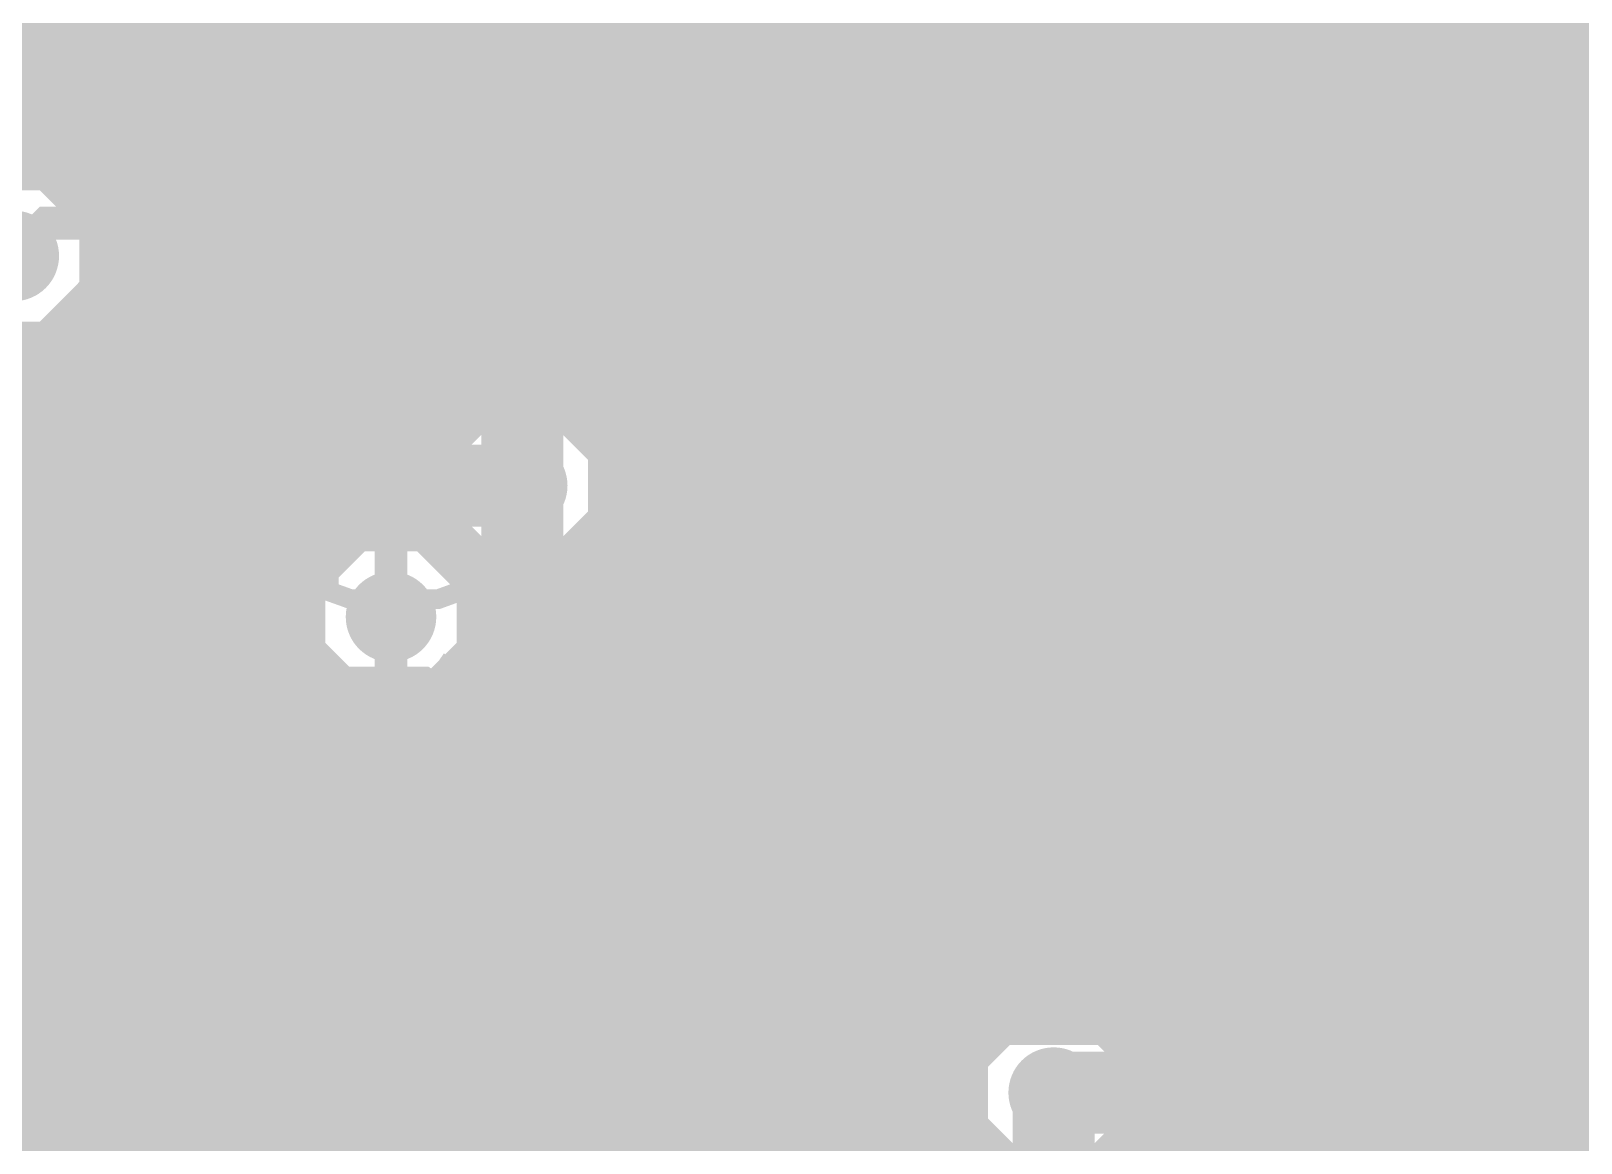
# Model space of a CAD drawing. Extents: x -5 to 208, y -5 to 206.
# Drawn here: x 10.55 to 22.55, y 123.44 to 132.04 of the extents above; entities that cross this region are included whole.
import ezdxf

# ---------------------------------------------------------------- set-up
doc = ezdxf.new("R2010")
doc.units = 0
doc.header["$MEASUREMENT"] = 0
doc.layers.get('0').update_dxf_attribs({"linetype": 'CONTINUOUS'})
for name, color, linetype in [('22-301-0_BOT', 7, 'CONTINUOUS'), ('22-301-0_DRD', 7, 'CONTINUOUS'), ('22-301-0_IN1', 1, 'CONTINUOUS'), ('22-301-0_IN2', 4, 'CONTINUOUS'), ('22-301-0_SMT', 5, 'CONTINUOUS'), ('22-301-0_SPT', 10, 'CONTINUOUS'), ('22-301-0_SST', 14, 'CONTINUOUS'), ('22-301-0_TOP', 9, 'CONTINUOUS'), ('THRUHOLE_TAP', 13, 'CONTINUOUS')]:
    doc.layers.add(name, color=color, linetype=linetype)

# ---------------------------------------------------------------- blocks, each defined once
blk = doc.blocks.new('ROUND_66')
at = {"const_width": 0.35052}
blk.add_lwpolyline([(-0.17526, 0, 1), (0.17526, 0, 1)], format="xyb", close=True, dxfattribs=at)
blk = doc.blocks.new('ROUND_69')
at = {"const_width": 0.35052}
blk.add_lwpolyline([(-0.17526, 0, 1), (0.17526, 0, 1)], format="xyb", close=True, dxfattribs=at)
blk = doc.blocks.new('ROUND_68')
at = {"const_width": 0.35052}
blk.add_lwpolyline([(-0.17526, 0, 1), (0.17526, 0, 1)], format="xyb", close=True, dxfattribs=at)
blk = doc.blocks.new('RECTANGLE_6')
blk.add_solid([(0.4826, 0.4064), (0.4826, -0.4064), (-0.4826, 0.4064), (-0.4826, -0.4064)])
blk = doc.blocks.new('ROUND_73')
at = {"const_width": 0.10033}
blk.add_lwpolyline([(-0.050164, 0, 1), (0.050164, 0, 1)], format="xyb", close=True, dxfattribs=at)

msp = doc.modelspace()

# ---------------------------------------------------------------- linework, layer by layer
at = {"layer": '22-301-0_BOT'}
for points, const_width in [([(17.7038, 149.2885), (17.7038, 124.2187)], 0.254), ([(17.9324, 149.2885), (17.9324, 124.49556)], 0.254), ([(18.161, 149.2885), (18.161, 124.6251)], 0.254), ([(18.3896, 149.2885), (18.3896, 124.67844)], 0.254), ([(18.6182, 149.2885), (18.6182, 124.66828)], 0.254), ([(18.8468, 149.2885), (18.8468, 124.6505)], 0.254), ([(19.0754, 149.2885), (19.0754, 124.6505)], 0.254), ([(19.304, 149.2885), (19.304, 124.6505)], 0.254), ([(19.5326, 149.2885), (19.5326, 124.6505)], 0.254), ([(19.7612, 149.2885), (19.7612, 124.6505)], 0.254), ([(19.9898, 149.2885), (19.9898, 124.6505)], 0.254), ([(20.2184, 149.2885), (20.2184, 124.6505)], 0.254), ([(20.447, 149.2885), (20.447, 124.6505)], 0.254), ([(20.6756, 149.2885), (20.6756, 124.6505)], 0.254), ([(20.9042, 149.2885), (20.9042, 124.6505)], 0.254), ([(21.1328, 149.2885), (21.1328, 124.6505)], 0.254), ([(21.3614, 149.2885), (21.3614, 124.6505)], 0.254), ([(21.59, 149.2885), (21.59, 124.6505)], 0.254), ([(21.8186, 149.2885), (21.8186, 124.6505)], 0.254), ([(22.0472, 149.2885), (22.0472, 124.6505)], 0.254), ([(22.2758, 149.2885), (22.2758, 124.6505)], 0.254), ([(22.5044, 149.2885), (22.5044, 124.6505)], 0.254), ([(14.351, 128.524), (14.351, 137.668), (14.224, 137.795), (14.224, 142.621), (15.113, 143.51)], 0.635), ([(15.875, 143.1163), (15.875, 107.442)], 0.254), ([(15.6464, 142.8369), (15.6464, 107.442)], 0.254), ([(15.4178, 142.6464), (15.4178, 107.442)], 0.254), ([(15.1892, 142.4178), (15.1892, 128.70434)], 0.254), ([(11.303, 140.0683), (11.303, 112.4585)], 0.254), ([(11.5316, 140.0683), (11.5316, 112.4585)], 0.254), ([(11.7602, 140.06576), (11.7602, 112.4585)], 0.254), ([(12.2174, 140.06576), (12.2174, 112.4585)], 0.254), ([(12.446, 140.16736), (12.446, 112.4585)], 0.254), ([(11.9888, 140.03528), (11.9888, 112.4585)], 0.254), ([(16.1036, 138.38936), (16.1036, 107.442)], 0.254), ([(17.4752, 138.45794), (17.4752, 107.442)], 0.254), ([(16.3322, 138.19632), (16.3322, 107.442)], 0.254), ([(17.2466, 138.22934), (17.2466, 107.442)], 0.254), ([(16.5608, 138.10488), (16.5608, 107.442)], 0.254), ([(16.7894, 138.07948), (16.7894, 107.442)], 0.254), ([(17.018, 138.11758), (17.018, 107.442)], 0.254), ([(15.1765, 137.668), (15.1765, 128.75514)], 0.254), ([(13.335, 135.128), (13.335, 127.508)], 0.254), ([(12.6746, 134.57936), (12.6746, 128.0541)], 0.254), ([(12.7, 134.55142), (12.7, 128.08458)], 0.254), ([(11.049, 132.51942), (11.049, 130.87858)], 0.254), ([(11.0744, 132.54736), (11.0744, 130.8481)], 0.254), ([(12.7, 131.953), (11.049, 131.953)], 0.254), ([(26.2255, 131.953), (15.1765, 131.953)], 0.254), ([(12.7, 131.7244), (11.049, 131.7244)], 0.254), ([(26.2255, 131.7244), (15.1765, 131.7244)], 0.254), ([(12.7, 131.4958), (11.049, 131.4958)], 0.254), ([(26.2255, 131.4958), (15.1765, 131.4958)], 0.254), ([(12.7, 131.2672), (11.049, 131.2672)], 0.254), ([(26.2255, 131.2672), (15.1765, 131.2672)], 0.254), ([(12.7, 131.0386), (11.049, 131.0386)], 0.254), ([(26.2255, 131.0386), (15.1765, 131.0386)], 0.254), ([(12.7, 130.81), (11.10488, 130.81)], 0.254), ([(26.2255, 130.81), (15.1765, 130.81)], 0.254), ([(12.7, 130.5814), (11.22426, 130.5814)], 0.254), ([(26.2255, 130.5814), (15.1765, 130.5814)], 0.254), ([(12.7, 130.3528), (11.26998, 130.3528)], 0.254), ([(26.2255, 130.3528), (15.1765, 130.3528)], 0.254), ([(12.7, 130.1242), (11.2522, 130.1242)], 0.254), ([(26.2255, 130.1242), (15.1765, 130.1242)], 0.254), ([(12.7, 129.8956), (11.16838, 129.8956)], 0.254), ([(26.2255, 129.8956), (15.1765, 129.8956)], 0.254), ([(11.0744, 129.75336), (11.0744, 112.4585)], 0.254), ([(12.7, 129.667), (10.99058, 129.667)], 0.254), ([(26.2255, 129.667), (15.1765, 129.667)], 0.254), ([(10.8458, 129.56032), (10.8458, 112.4585)], 0.254), ([(12.7, 129.4384), (-3.556, 129.4384)], 0.254), ([(10.6172, 129.46888), (10.6172, 112.4585)], 0.254), ([(26.2255, 129.4384), (15.1765, 129.4384)], 0.254), ([(12.7, 129.2098), (-3.556, 129.2098)], 0.254), ([(26.2255, 129.2098), (15.1765, 129.2098)], 0.254), ([(12.7, 128.9812), (-3.556, 128.9812)], 0.254), ([(26.2255, 128.9812), (15.1765, 128.9812)], 0.254), ([(12.7, 128.7526), (-3.556, 128.7526)], 0.254), ([(26.2255, 128.7526), (15.1765, 128.7526)], 0.254), ([(12.7, 128.524), (-3.556, 128.524)], 0.254), ([(26.2255, 128.524), (15.20952, 128.524)], 0.254), ([(12.7, 128.2954), (-3.556, 128.2954)], 0.254), ([(26.2255, 128.2954), (15.1765, 128.2954)], 0.254), ([(15.1892, 128.34112), (15.1892, 107.442)], 0.254), ([(12.68476, 128.0668), (-3.556, 128.0668)], 0.254), ([(26.2255, 128.0668), (15.07744, 128.0668)], 0.254), ([(12.54252, 127.8382), (-3.556, 127.8382)], 0.254), ([(26.2255, 127.8382), (14.86662, 127.8382)], 0.254), ([(14.9606, 127.91948), (14.9606, 107.442)], 0.254), ([(18.415, 127.889), (18.415, 126.4412)], 0.254), ([(14.732, 127.75438), (14.732, 107.442)], 0.254), ([(12.4841, 127.6096), (-3.556, 127.6096)], 0.254), ([(26.2255, 127.6096), (14.1859, 127.6096)], 0.254), ([(14.2748, 127.67056), (14.2748, 111.90732)], 0.254), ([(14.5034, 127.68072), (14.5034, 107.442)], 0.254), ([(12.48664, 127.381), (-3.556, 127.381)], 0.254), ([(26.2255, 127.381), (14.18336, 127.381)], 0.254), ([(12.55522, 127.1524), (-3.556, 127.1524)], 0.254), ([(26.2255, 127.1524), (14.11478, 127.1524)], 0.254), ([(14.0462, 127.02794), (14.0462, 112.26038)], 0.254), ([(12.70762, 126.9238), (-3.556, 126.9238)], 0.254), ([(12.6746, 126.95936), (12.6746, 112.4585)], 0.254), ([(26.2255, 126.9238), (13.96238, 126.9238)], 0.254), ([(12.9032, 126.76632), (12.9032, 112.4585)], 0.254), ([(13.8176, 126.79934), (13.8176, 112.41278)], 0.254), ([(13.06068, 126.6952), (-3.556, 126.6952)], 0.254), ([(13.1318, 126.67488), (13.1318, 112.4585)], 0.254), ([(13.3604, 126.64948), (13.3604, 112.4839)], 0.254), ([(13.589, 126.68758), (13.589, 112.48136)], 0.254), ([(26.2255, 126.6952), (13.60932, 126.6952)], 0.254), ([(26.2255, 126.4666), (-3.556, 126.4666)], 0.254), ([(26.2255, 126.238), (-3.556, 126.238)], 0.254), ([(26.2255, 126.0094), (-3.556, 126.0094)], 0.254), ([(26.2255, 125.7808), (-3.556, 125.7808)], 0.254), ([(26.2255, 125.5522), (-3.556, 125.5522)], 0.254), ([(26.2255, 125.3236), (-3.556, 125.3236)], 0.254), ([(26.2255, 125.095), (-3.556, 125.095)], 0.254), ([(26.2255, 124.8664), (-3.556, 124.8664)], 0.254), ([(18.19148, 124.6378), (-3.556, 124.6378)], 0.254), ([(23.89632, 124.6505), (18.69694, 124.6505)], 0.254), ([(23.85568, 124.6378), (18.74012, 124.6378)], 0.254), ([(17.83842, 124.4092), (-3.556, 124.4092)], 0.254), ([(17.68602, 124.1806), (-3.556, 124.1806)], 0.254), ([(18.4658, 123.825), (24.13, 123.825)], 0.635), ([(17.61744, 123.952), (-3.556, 123.952)], 0.254), ([(17.6149, 123.7234), (-3.556, 123.7234)], 0.254), ([(17.67332, 123.4948), (-3.556, 123.4948)], 0.254), ([(17.7038, 123.4313), (17.7038, 107.442)], 0.254)]:
    msp.add_lwpolyline(points, dxfattribs=dict(at, const_width=const_width))
at = {"layer": '22-301-0_BOT', "const_width": 0.254}
for points in [[(11.27252, 130.302, 0.1864202), (11.0496, 130.87912)], [(10.414, 129.44348, 0.4142136), (11.27252, 130.302)], [(15.20952, 128.524, 0.0683582), (15.17772, 128.75548)], [(14.351, 127.66548, 0.4142136), (15.20952, 128.524)], [(12.7, 128.08458, 0.1864199), (12.47729, 127.508)], [(14.1732, 127.68326, 0.0521496), (14.351, 127.66467)], [(14.19352, 127.508, 0.0515758), (14.17535, 127.68371)], [(12.47648, 127.508, 0.4142136), (13.335, 126.64948)], [(13.335, 126.64948, 0.4142136), (14.19352, 127.508)], [(18.4658, 124.68352, 0.4142136), (17.60728, 123.825)], [(18.69694, 124.6505, 0.0683584), (18.4658, 124.68225)], [(17.60728, 123.825, 0.4142136), (18.4658, 122.96648)]]:
    msp.add_lwpolyline(points, format="xyb", dxfattribs=at)
at = {"layer": '22-301-0_DRD', "const_width": 0.254}
for points in [[(10.668, 130.937), (10.16, 130.937)], [(11.049, 130.556), (10.668, 130.937)], [(11.049, 130.048), (11.049, 130.556)], [(10.668, 129.667), (11.049, 130.048)], [(10.16, 129.667), (10.668, 129.667)], [(14.097, 129.159), (13.716, 128.778)], [(14.605, 129.159), (14.097, 129.159)], [(14.986, 128.778), (14.605, 129.159)], [(13.716, 128.778), (13.716, 128.27)], [(14.986, 128.27), (14.986, 128.778)], [(18.161, 128.524), (17.78, 128.143)], [(18.161, 128.524), (17.78, 128.143)], [(18.161, 128.524), (17.78, 128.143)], [(18.669, 128.524), (18.161, 128.524)], [(18.669, 128.524), (18.161, 128.524)], [(18.669, 128.524), (18.161, 128.524)], [(19.05, 128.143), (18.669, 128.524)], [(19.05, 128.143), (18.669, 128.524)], [(19.05, 128.143), (18.669, 128.524)], [(20.066, 128.524), (19.685, 128.143)], [(20.066, 128.524), (19.685, 128.143)], [(20.574, 128.524), (20.066, 128.524)], [(20.574, 128.524), (20.066, 128.524)], [(20.955, 128.143), (20.574, 128.524)], [(20.955, 128.143), (20.574, 128.524)], [(13.716, 128.27), (14.097, 127.889)], [(14.605, 127.889), (14.986, 128.27)], [(13.081, 128.143), (12.7, 127.762)], [(13.589, 128.143), (13.081, 128.143)], [(13.97, 127.762), (13.589, 128.143)], [(17.78, 128.143), (17.78, 127.635)], [(17.78, 128.143), (17.78, 127.635)], [(17.78, 128.143), (17.78, 127.635)], [(19.05, 127.635), (19.05, 128.143)], [(19.05, 127.635), (19.05, 128.143)], [(19.05, 127.635), (19.05, 128.143)], [(19.685, 128.143), (19.685, 127.635)], [(19.685, 128.143), (19.685, 127.635)], [(20.955, 127.635), (20.955, 128.143)], [(20.955, 127.635), (20.955, 128.143)], [(14.097, 127.889), (14.605, 127.889)], [(12.7, 127.762), (12.7, 127.254)], [(13.97, 127.254), (13.97, 127.762)], [(17.78, 127.635), (18.161, 127.254)], [(17.78, 127.635), (18.161, 127.254)], [(17.78, 127.635), (18.161, 127.254)], [(18.669, 127.254), (19.05, 127.635)], [(18.669, 127.254), (19.05, 127.635)], [(18.669, 127.254), (19.05, 127.635)], [(19.685, 127.635), (20.066, 127.254)], [(19.685, 127.635), (20.066, 127.254)], [(20.574, 127.254), (20.955, 127.635)], [(20.574, 127.254), (20.955, 127.635)], [(12.7, 127.254), (13.081, 126.873)], [(13.589, 126.873), (13.97, 127.254)], [(18.161, 127.254), (18.669, 127.254)], [(18.161, 127.254), (18.669, 127.254)], [(18.161, 127.254), (18.669, 127.254)], [(20.066, 127.254), (20.574, 127.254)], [(20.066, 127.254), (20.574, 127.254)], [(15.113, 127.0762), (14.732, 126.6952)], [(15.113, 127.0762), (14.732, 126.6952)], [(15.621, 127.0762), (15.113, 127.0762)], [(15.621, 127.0762), (15.113, 127.0762)], [(16.002, 126.6952), (15.621, 127.0762)], [(16.002, 126.6952), (15.621, 127.0762)], [(13.081, 126.873), (13.589, 126.873)], [(14.732, 126.6952), (14.732, 126.1872)], [(14.732, 126.6952), (14.732, 126.1872)], [(16.002, 126.1872), (16.002, 126.6952)], [(16.002, 126.1872), (16.002, 126.6952)], [(14.732, 126.1872), (15.113, 125.8062)], [(14.732, 126.1872), (15.113, 125.8062)], [(15.621, 125.8062), (16.002, 126.1872)], [(15.621, 125.8062), (16.002, 126.1872)], [(15.113, 125.8062), (15.621, 125.8062)], [(15.113, 125.8062), (15.621, 125.8062)], [(18.2118, 124.46), (17.8308, 124.079)], [(18.7198, 124.46), (18.2118, 124.46)], [(19.1008, 124.079), (18.7198, 124.46)], [(17.8308, 124.079), (17.8308, 123.571)], [(19.1008, 123.571), (19.1008, 124.079)], [(17.8308, 123.571), (18.2118, 123.19)], [(18.7198, 123.19), (19.1008, 123.571)]]:
    msp.add_lwpolyline(points, dxfattribs=at)
at = {"layer": '22-301-0_IN1', "const_width": 0.254}
for points in [[(11.176, 165.608), (11.176, 107.2642)], [(14.1478, 165.608), (14.1478, 129.1717)], [(14.3764, 165.608), (14.3764, 129.20218)], [(17.5768, 165.608), (17.5768, 107.2642)], [(17.8054, 165.608), (17.8054, 123.98502)], [(18.034, 165.608), (18.034, 124.35078)], [(18.2626, 165.608), (18.2626, 124.4727)], [(18.4912, 165.608), (18.4912, 124.50318)], [(18.7198, 165.608), (18.7198, 124.45492)], [(18.9484, 165.608), (18.9484, 124.30252)], [(19.177, 165.608), (19.177, 107.2642)], [(19.4056, 165.608), (19.4056, 107.2642)], [(19.6342, 165.608), (19.6342, 107.2642)], [(19.8628, 165.608), (19.8628, 107.2642)], [(20.0914, 165.608), (20.0914, 107.2642)], [(20.32, 165.608), (20.32, 107.2642)], [(20.5486, 165.608), (20.5486, 107.2642)], [(20.7772, 165.608), (20.7772, 107.2642)], [(21.0058, 165.608), (21.0058, 107.2642)], [(21.2344, 165.608), (21.2344, 107.2642)], [(21.463, 165.608), (21.463, 107.2642)], [(21.6916, 159.47136), (21.6916, 107.2642)], [(21.9202, 159.28594), (21.9202, 107.2642)], [(22.606, 159.32912), (22.606, 107.2642)], [(22.1488, 159.21736), (22.1488, 107.2642)], [(22.3774, 159.23006), (22.3774, 107.2642)], [(15.9766, 156.6799), (15.9766, 107.2642)], [(15.748, 143.26616), (15.748, 107.2642)], [(14.605, 143.05788), (14.605, 129.15392)], [(15.5194, 142.9639), (15.5194, 107.2642)], [(14.8336, 142.89024), (14.8336, 129.00152)], [(15.0622, 142.83182), (15.0622, 107.2642)], [(15.2908, 142.85214), (15.2908, 107.2642)], [(11.4046, 140.54582), (11.4046, 107.2642)], [(12.5476, 140.50518), (12.5476, 107.2642)], [(11.6332, 140.31468), (11.6332, 107.2642)], [(12.319, 140.29944), (12.319, 107.2642)], [(11.8618, 140.22578), (11.8618, 107.2642)], [(12.0904, 140.2207), (12.0904, 107.2642)], [(16.2052, 138.54938), (16.2052, 107.2642)], [(17.3482, 138.59002), (17.3482, 107.2642)], [(16.4338, 138.34364), (16.4338, 107.2642)], [(16.6624, 138.2649), (16.6624, 107.2642)], [(16.891, 138.26998), (16.891, 107.2642)], [(17.1196, 138.35888), (17.1196, 107.2642)], [(13.9192, 134.78002), (13.9192, 129.04978)], [(12.7762, 134.73938), (12.7762, 127.89408)], [(13.0048, 134.53364), (13.0048, 128.10236)], [(13.6906, 134.54888), (13.6906, 128.68402)], [(13.2334, 134.4549), (13.2334, 128.17856)], [(13.462, 134.45998), (13.462, 128.17602)], [(10.9474, 132.67436), (10.9474, 130.72364)], [(10.4902, 132.42036), (10.4902, 130.97764)], [(10.7188, 132.48894), (10.7188, 130.90906)], [(42.57294, 132.0292), (3.44932, 132.0292)], [(42.50436, 131.8006), (3.33756, 131.8006)], [(42.51706, 131.572), (3.0353, 131.572)], [(42.61612, 131.3434), (6.13664, 131.3434)], [(42.87774, 131.1148), (6.32206, 131.1148)], [(62.69736, 130.8862), (10.76198, 130.8862)], [(62.71006, 130.6576), (10.99312, 130.6576)], [(62.80912, 130.429), (11.08202, 130.429)], [(63.07074, 130.2004), (11.08456, 130.2004)], [(73.48982, 129.9718), (11.00836, 129.9718)], [(10.9474, 129.88036), (10.9474, 107.2642)], [(73.18502, 129.7432), (10.80008, 129.7432)], [(10.4902, 129.62636), (10.4902, 107.2642)], [(10.7188, 129.69494), (10.7188, 107.2642)], [(72.95388, 129.5146), (-2.54, 129.5146)], [(72.86498, 129.286), (-2.54, 129.286)], [(13.92936, 129.0574), (-2.54, 129.0574)], [(72.8599, 129.0574), (14.77264, 129.0574)], [(13.74394, 128.8288), (-2.54, 128.8288)], [(72.93864, 128.8288), (14.95806, 128.8288)], [(13.67536, 128.6002), (-2.54, 128.6002)], [(73.14438, 128.6002), (15.02664, 128.6002)], [(13.68806, 128.3716), (-2.54, 128.3716)], [(13.6906, 128.36144), (13.6906, 128.08712)], [(61.62294, 128.3716), (15.01394, 128.3716)], [(13.09116, 128.143), (-2.54, 128.143)], [(13.78712, 128.143), (13.5763, 128.143)], [(61.4807, 128.143), (14.91488, 128.143)], [(13.9192, 127.99822), (13.9192, 127.85598)], [(14.8336, 128.04394), (14.8336, 107.2642)], [(12.7889, 127.9144), (-2.54, 127.9144)], [(14.04874, 127.9144), (13.87856, 127.9144)], [(14.1478, 127.87376), (14.1478, 107.2642)], [(14.3764, 127.84328), (14.3764, 107.2642)], [(14.605, 127.89408), (14.605, 107.2642)], [(61.43752, 127.9144), (14.65072, 127.9144)], [(12.67714, 127.6858), (-2.54, 127.6858)], [(61.47308, 127.6858), (13.99032, 127.6858)], [(12.65682, 127.4572), (-2.54, 127.4572)], [(61.60516, 127.4572), (14.01318, 127.4572)], [(12.71524, 127.2286), (-2.54, 127.2286)], [(43.46194, 127.2286), (13.95476, 127.2286)], [(12.7762, 127.11938), (12.7762, 107.2642)], [(13.9192, 127.16002), (13.9192, 112.13592)], [(12.88288, 127), (-2.54, 127)], [(43.31208, 127), (13.78712, 127)], [(13.0048, 126.91364), (13.0048, 112.13592)], [(13.6906, 126.92888), (13.6906, 112.27308)], [(43.26128, 126.7714), (-2.54, 126.7714)], [(13.2334, 126.8349), (13.2334, 112.27308)], [(13.462, 126.83998), (13.462, 112.31372)], [(43.29176, 126.5428), (-2.54, 126.5428)], [(43.41622, 126.3142), (-2.54, 126.3142)], [(43.77944, 126.0856), (-2.54, 126.0856)], [(69.41312, 125.857), (-2.54, 125.857)], [(69.31406, 125.6284), (-2.54, 125.6284)], [(69.30136, 125.3998), (-2.54, 125.3998)], [(69.36994, 125.1712), (-2.54, 125.1712)], [(69.55536, 124.9426), (-2.54, 124.9426)], [(69.56298, 124.714), (-2.54, 124.714)], [(18.30324, 124.4854), (-2.54, 124.4854)], [(23.96744, 124.4854), (18.62582, 124.4854)], [(17.94002, 124.2568), (-2.54, 124.2568)], [(23.60422, 124.2568), (18.99158, 124.2568)], [(17.81556, 124.0282), (-2.54, 124.0282)], [(23.47976, 124.0282), (19.1135, 124.0282)], [(17.78508, 123.7996), (-2.54, 123.7996)], [(23.44928, 123.7996), (19.14398, 123.7996)], [(17.8054, 123.66244), (17.8054, 107.2642)], [(17.83588, 123.571), (-2.54, 123.571)], [(23.50008, 123.571), (19.09572, 123.571)], [(17.98574, 123.3424), (-2.54, 123.3424)], [(23.64994, 123.3424), (18.94332, 123.3424)], [(18.9484, 123.34494), (18.9484, 107.2642)]]:
    msp.add_lwpolyline(points, dxfattribs=at)
for points in [[(11.09472, 130.302, 0.4142136), (10.414, 130.98272)], [(10.414, 129.62128, 0.4142136), (11.09472, 130.302)], [(14.351, 129.20472, 0.4142136), (13.67028, 128.524)], [(15.03172, 128.524, 0.4142136), (14.351, 129.20472)], [(13.67028, 128.524, 0.4142136), (14.351, 127.84328)], [(14.351, 127.84328, 0.4142136), (15.03172, 128.524)], [(13.335, 128.18872, 0.4142136), (12.65428, 127.508)], [(14.01572, 127.508, 0.4142136), (13.335, 128.18872)], [(12.65428, 127.508, 0.4142136), (13.335, 126.82728)], [(13.335, 126.82728, 0.4142136), (14.01572, 127.508)], [(18.4658, 124.50572, 0.4142136), (17.78508, 123.825)], [(19.14652, 123.825, 0.4142136), (18.4658, 124.50572)], [(17.78508, 123.825, 0.4142136), (18.4658, 123.14428)], [(18.4658, 123.14428, 0.4142136), (19.14652, 123.825)]]:
    msp.add_lwpolyline(points, format="xyb", dxfattribs=at)
at = {"layer": '22-301-0_IN2', "const_width": 0.254}
for points in [[(11.176, 165.608), (11.176, 107.188)], [(14.1478, 165.608), (14.1478, 129.1717)], [(14.3764, 165.608), (14.3764, 129.20218)], [(15.9766, 156.6799), (15.9766, 107.188)], [(15.748, 143.26616), (15.748, 107.188)], [(14.605, 143.05788), (14.605, 129.15392)], [(15.5194, 142.9639), (15.5194, 107.188)], [(14.8336, 142.89024), (14.8336, 129.00152)], [(15.0622, 142.83182), (15.0622, 107.188)], [(15.2908, 142.85214), (15.2908, 107.188)], [(11.4046, 140.54582), (11.4046, 107.188)], [(12.5476, 140.50518), (12.5476, 107.188)], [(11.6332, 140.31468), (11.6332, 107.188)], [(12.319, 140.29944), (12.319, 107.188)], [(11.8618, 140.22578), (11.8618, 107.188)], [(12.0904, 140.2207), (12.0904, 107.188)], [(19.177, 138.8618), (19.177, 107.188)], [(19.4056, 138.8618), (19.4056, 107.188)], [(19.6342, 138.8618), (19.6342, 107.188)], [(19.8628, 138.8618), (19.8628, 107.188)], [(20.0914, 138.8618), (20.0914, 107.188)], [(20.32, 138.8618), (20.32, 107.188)], [(20.5486, 138.8618), (20.5486, 107.188)], [(20.7772, 138.8618), (20.7772, 107.188)], [(21.0058, 138.8618), (21.0058, 107.188)], [(21.2344, 138.8618), (21.2344, 107.188)], [(21.463, 138.8618), (21.463, 107.188)], [(21.6916, 138.8618), (21.6916, 107.188)], [(21.9202, 138.8618), (21.9202, 107.188)], [(22.1488, 138.8618), (22.1488, 107.188)], [(22.3774, 138.8618), (22.3774, 107.188)], [(22.606, 138.8618), (22.606, 107.188)], [(18.9484, 138.6967), (18.9484, 124.30252)], [(16.2052, 138.54938), (16.2052, 107.188)], [(18.7198, 138.51636), (18.7198, 124.45492)], [(17.3482, 138.4808), (17.3482, 107.188)], [(17.5768, 138.4808), (17.5768, 107.188)], [(17.8054, 138.4808), (17.8054, 123.98502)], [(18.034, 138.4808), (18.034, 124.35078)], [(18.2626, 138.4808), (18.2626, 124.4727)], [(18.4912, 138.4808), (18.4912, 124.50318)], [(16.4338, 138.34364), (16.4338, 107.188)], [(16.6624, 138.2649), (16.6624, 107.188)], [(16.891, 138.26998), (16.891, 107.188)], [(17.1196, 138.35888), (17.1196, 107.188)], [(13.9192, 134.78002), (13.9192, 129.04978)], [(12.7762, 134.73938), (12.7762, 127.89408)], [(13.0048, 134.53364), (13.0048, 128.10236)], [(13.6906, 134.54888), (13.6906, 128.68402)], [(13.2334, 134.4549), (13.2334, 128.17856)], [(13.462, 134.45998), (13.462, 128.17602)], [(10.9474, 132.67436), (10.9474, 130.72364)], [(10.4902, 132.42036), (10.4902, 130.97764)], [(10.7188, 132.48894), (10.7188, 130.90906)], [(42.53992, 131.953), (3.42392, 131.953)], [(42.49928, 131.7244), (3.27152, 131.7244)], [(42.53992, 131.4958), (-2.54, 131.4958)], [(42.67708, 131.2672), (6.21792, 131.2672)], [(55.753, 131.0386), (6.35508, 131.0386)], [(55.753, 130.81), (10.86612, 130.81)], [(55.753, 130.5814), (11.03376, 130.5814)], [(55.753, 130.3528), (11.09218, 130.3528)], [(55.753, 130.1242), (11.06932, 130.1242)], [(10.9474, 129.88036), (10.9474, 107.188)], [(55.753, 129.8956), (10.95756, 129.8956)], [(10.4902, 129.62636), (10.4902, 107.188)], [(55.753, 129.667), (10.6553, 129.667)], [(10.7188, 129.69494), (10.7188, 107.188)], [(55.753, 129.4384), (-2.54, 129.4384)], [(55.753, 129.2098), (-2.54, 129.2098)], [(13.84808, 128.9812), (-2.54, 128.9812)], [(55.753, 128.9812), (14.85392, 128.9812)], [(13.71092, 128.7526), (-2.54, 128.7526)], [(55.753, 128.7526), (14.99108, 128.7526)], [(13.67028, 128.524), (-2.54, 128.524)], [(55.753, 128.524), (15.03172, 128.524)], [(13.71092, 128.2954), (-2.54, 128.2954)], [(13.6906, 128.36144), (13.6906, 128.08712)], [(55.753, 128.2954), (14.99108, 128.2954)], [(12.94638, 128.0668), (-2.54, 128.0668)], [(13.84808, 128.0668), (13.72108, 128.0668)], [(55.753, 128.0668), (14.85392, 128.0668)], [(13.9192, 127.99822), (13.9192, 127.85598)], [(14.8336, 128.04394), (14.8336, 107.188)], [(12.74064, 127.8382), (-2.54, 127.8382)], [(55.753, 127.8382), (13.92936, 127.8382)], [(14.1478, 127.87376), (14.1478, 107.188)], [(14.3764, 127.84328), (14.3764, 107.188)], [(14.605, 127.89408), (14.605, 107.188)], [(12.6619, 127.6096), (-2.54, 127.6096)], [(55.753, 127.6096), (14.00556, 127.6096)], [(12.66698, 127.381), (-2.54, 127.381)], [(43.69816, 127.381), (14.00302, 127.381)], [(12.75588, 127.1524), (-2.54, 127.1524)], [(12.7762, 127.11938), (12.7762, 107.188)], [(43.3959, 127.1524), (13.91412, 127.1524)], [(13.9192, 127.16002), (13.9192, 112.13592)], [(12.98702, 126.9238), (-2.54, 126.9238)], [(13.0048, 126.91364), (13.0048, 112.13592)], [(43.28414, 126.9238), (13.68298, 126.9238)], [(13.6906, 126.92888), (13.6906, 112.27308)], [(13.2334, 126.8349), (13.2334, 112.27308)], [(13.462, 126.83998), (13.462, 112.31372)], [(43.26382, 126.6952), (-2.54, 126.6952)], [(43.32224, 126.4666), (-2.54, 126.4666)], [(43.48988, 126.238), (-2.54, 126.238)], [(55.753, 126.0094), (-2.54, 126.0094)], [(55.753, 125.7808), (-2.54, 125.7808)], [(55.753, 125.5522), (-2.54, 125.5522)], [(55.753, 125.3236), (-2.54, 125.3236)], [(55.753, 125.095), (-2.54, 125.095)], [(55.753, 124.8664), (-2.54, 124.8664)], [(55.753, 124.6378), (-2.54, 124.6378)], [(18.11782, 124.4092), (-2.54, 124.4092)], [(23.78202, 124.4092), (18.81378, 124.4092)], [(17.88668, 124.1806), (-2.54, 124.1806)], [(23.55088, 124.1806), (19.04492, 124.1806)], [(17.79778, 123.952), (-2.54, 123.952)], [(23.46198, 123.952), (19.13382, 123.952)], [(17.7927, 123.7234), (-2.54, 123.7234)], [(17.8054, 123.66244), (17.8054, 107.188)], [(23.4569, 123.7234), (19.13636, 123.7234)], [(17.87144, 123.4948), (-2.54, 123.4948)], [(23.53564, 123.4948), (19.06016, 123.4948)], [(18.9484, 123.34494), (18.9484, 107.188)]]:
    msp.add_lwpolyline(points, dxfattribs=at)
for points in [[(11.09472, 130.302, 0.4142136), (10.414, 130.98272)], [(10.414, 129.62128, 0.4142136), (11.09472, 130.302)], [(14.351, 129.20472, 0.4142136), (13.67028, 128.524)], [(15.03172, 128.524, 0.4142136), (14.351, 129.20472)], [(13.67028, 128.524, 0.4142136), (14.351, 127.84328)], [(14.351, 127.84328, 0.4142136), (15.03172, 128.524)], [(13.335, 128.18872, 0.4142136), (12.65428, 127.508)], [(14.01572, 127.508, 0.4142136), (13.335, 128.18872)], [(12.65428, 127.508, 0.4142136), (13.335, 126.82728)], [(13.335, 126.82728, 0.4142136), (14.01572, 127.508)], [(18.4658, 124.50572, 0.4142136), (17.78508, 123.825)], [(19.14652, 123.825, 0.4142136), (18.4658, 124.50572)], [(17.78508, 123.825, 0.4142136), (18.4658, 123.14428)], [(18.4658, 123.14428, 0.4142136), (19.14652, 123.825)]]:
    msp.add_lwpolyline(points, format="xyb", dxfattribs=at)
at = {"layer": '22-301-0_SST', "const_width": 0.1524}
for points in [[(15.97406, 129.4003), (15.80642, 129.46126), (15.80642, 129.81686), (15.97406, 129.87528), (16.65224, 129.87528), (16.82242, 129.81686), (16.82242, 129.46126), (16.65224, 129.4003)], [(18.13306, 129.2733), (17.96542, 129.33426), (17.96542, 129.68986), (18.13306, 129.74828), (18.81124, 129.74828), (18.98142, 129.68986), (18.98142, 129.33426), (18.81124, 129.2733)], [(20.25142, 129.74828), (20.25142, 129.39268), (20.41906, 129.2733), (20.58924, 129.2733), (20.75942, 129.39268), (20.75942, 129.74828), (19.74342, 129.74828)], [(22.2504, 129.72034), (22.2504, 129.36474), (22.42058, 129.24536), (22.59076, 129.24536), (22.7584, 129.36474), (22.7584, 129.72034), (21.7424, 129.72034)], [(20.25142, 129.4511), (19.74342, 129.2733)], [(22.2504, 129.42316), (21.7424, 129.24536)], [(16.14424, 128.5621), (16.14424, 129.03708), (16.82242, 128.80086), (16.82242, 128.68148), (15.80642, 128.68148)], [(13.3604, 128.95834), (13.3604, 128.60274), (13.53058, 128.48336), (13.70076, 128.48336), (13.8684, 128.60274), (13.8684, 128.95834), (12.8524, 128.95834)], [(18.13306, 128.91008), (17.96542, 128.85166), (17.96542, 128.49606), (18.13306, 128.4351), (18.47342, 128.4351), (18.64106, 128.55448), (18.64106, 128.91008), (18.98142, 128.91008), (18.98142, 128.4351)], [(20.25142, 128.49606), (20.41906, 128.4351), (20.58924, 128.4351), (20.75942, 128.49606), (20.75942, 128.85166), (20.58924, 128.91008), (20.41906, 128.91008), (20.25142, 128.85166), (20.25142, 128.49606), (20.08124, 128.4351), (19.91106, 128.4351), (19.74342, 128.49606), (19.74342, 128.85166), (19.91106, 128.91008), (20.08124, 128.91008), (20.25142, 128.85166)], [(22.2504, 128.46812), (22.42058, 128.40716), (22.59076, 128.40716), (22.7584, 128.46812), (22.7584, 128.82372), (22.59076, 128.88214), (22.42058, 128.88214), (22.2504, 128.82372), (22.2504, 128.46812), (22.08276, 128.40716), (21.91258, 128.40716), (21.7424, 128.46812), (21.7424, 128.82372), (21.91258, 128.88214), (22.08276, 128.88214), (22.2504, 128.82372)], [(13.3604, 128.66116), (12.8524, 128.48336)], [(13.3604, 127.70612), (13.53058, 127.64516), (13.70076, 127.64516), (13.8684, 127.70612), (13.8684, 128.06172), (13.70076, 128.12014), (13.53058, 128.12014), (13.3604, 128.06172), (13.3604, 127.70612), (13.19276, 127.64516), (13.02258, 127.64516), (12.8524, 127.70612), (12.8524, 128.06172), (13.02258, 128.12014), (13.19276, 128.12014), (13.3604, 128.06172)], [(16.31442, 127.78486), (16.31442, 128.14046), (16.48206, 128.19888), (16.65224, 128.19888), (16.82242, 128.14046), (16.82242, 127.78486), (16.65224, 127.7239), (16.48206, 127.7239), (15.80642, 127.96266)], [(17.96542, 127.5969), (17.96542, 128.07188), (18.64106, 127.5969), (18.81124, 127.5969), (18.98142, 127.65786), (18.98142, 128.01346), (18.81124, 128.07188)], [(21.7424, 127.56896), (21.7424, 128.04394), (22.42058, 127.56896), (22.59076, 127.56896), (22.7584, 127.62992), (22.7584, 127.98552), (22.59076, 128.04394)], [(19.91106, 128.07188), (19.74342, 128.01346), (19.74342, 127.65786), (19.91106, 127.5969), (20.25142, 127.5969), (20.41906, 127.71628), (20.41906, 128.07188), (20.75942, 128.07188), (20.75942, 127.5969)], [(12.8524, 126.92634), (12.8524, 127.16256)], [(12.8524, 127.04572), (13.8684, 127.04572), (13.70076, 127.16256)], [(17.3355, 124.2695), (17.3355, 127.1905), (15.6972, 127.1905), (15.6972, 124.2695), (17.3355, 124.2695)], [(19.2405, 124.2695), (19.2405, 127.1905), (17.6022, 127.1905), (17.6022, 124.2695), (19.2405, 124.2695)], [(21.1455, 124.2695), (21.1455, 127.1905), (19.5072, 127.1905), (19.5072, 124.2695), (21.1455, 124.2695)], [(21.3995, 127.1905), (21.3995, 124.2695), (23.0378, 124.2695), (23.0378, 127.1905), (21.3995, 127.1905)], [(12.5095, 126.5555), (12.5095, 123.6345), (14.1478, 123.6345), (14.1478, 126.5555), (12.5095, 126.5555)], [(15.44066, 125.07722), (14.59484, 125.07722), (14.42466, 125.13564), (14.42466, 125.49124), (14.59484, 125.5522), (15.44066, 125.5522)], [(14.59484, 124.714), (14.42466, 124.59462), (14.42466, 124.3584), (14.59484, 124.23902), (14.76248, 124.23902), (15.10284, 124.47524), (15.44066, 124.23902), (15.44066, 124.714)], [(14.76248, 123.40082), (14.76248, 123.8758), (15.44066, 123.63704), (15.44066, 123.5202), (14.42466, 123.5202)], [(10.6045, 123.3805), (10.6045, 120.4595), (12.2428, 120.4595), (12.2428, 123.3805), (10.6045, 123.3805)], [(12.5095, 123.3805), (12.5095, 120.4595), (14.1478, 120.4595), (14.1478, 123.3805), (12.5095, 123.3805)]]:
    msp.add_lwpolyline(points, dxfattribs=at)
at = {"layer": '22-301-0_TOP'}
for points, const_width in [([(60.2488, 124.90196), (58.98896, 124.90196), (58.293, 124.206), (43.942, 124.206), (36.449, 131.699), (4.953, 131.699), (4.064, 130.81)], 0.254), ([(5.715, 130.81), (5.969, 131.064), (36.322, 131.064), (43.688, 123.698), (58.47842, 123.698), (59.182, 124.40158), (60.2488, 124.40158)], 0.254), ([(60.2488, 123.9012), (59.3852, 123.9012), (58.674, 123.19), (43.434, 123.19), (36.068, 130.556), (10.668, 130.556), (10.414, 130.302)], 0.254), ([(22.3901, 130.0988), (11.0617, 130.0988)], 0.254), ([(11.0998, 130.0988), (11.0998, 128.8542)], 0.254), ([(11.3284, 130.0988), (11.3284, 129.06502)], 0.254), ([(11.557, 130.0988), (11.557, 129.159)], 0.254), ([(11.7856, 130.0988), (11.7856, 129.1717)], 0.254), ([(12.0142, 130.0988), (12.0142, 129.1717)], 0.254), ([(12.2428, 130.0988), (12.2428, 129.1717)], 0.254), ([(12.4714, 130.0988), (12.4714, 129.1717)], 0.254), ([(12.7, 130.0988), (12.7, 129.1717)], 0.254), ([(12.9286, 130.0988), (12.9286, 129.1717)], 0.254), ([(13.1572, 130.0988), (13.1572, 129.1717)], 0.254), ([(13.3858, 130.0988), (13.3858, 129.1717)], 0.254), ([(13.6144, 130.0988), (13.6144, 129.1717)], 0.254), ([(13.843, 130.0988), (13.843, 129.1717)], 0.254), ([(14.0716, 130.0988), (14.0716, 129.1717)], 0.254), ([(14.3002, 130.0988), (14.3002, 129.20218)], 0.254), ([(14.5288, 130.0988), (14.5288, 129.17932)], 0.254), ([(14.7574, 130.0988), (14.7574, 129.06756)], 0.254), ([(14.986, 130.0988), (14.986, 128.7653)], 0.254), ([(15.2146, 130.0988), (15.2146, 126.1618)], 0.254), ([(15.4432, 130.0988), (15.4432, 125.9332)], 0.254), ([(15.6718, 130.0988), (15.6718, 125.7046)], 0.254), ([(15.9004, 130.0988), (15.9004, 127.1778)], 0.254), ([(16.129, 130.0988), (16.129, 127.1778)], 0.254), ([(16.3576, 130.0988), (16.3576, 127.1778)], 0.254), ([(16.5862, 130.0988), (16.5862, 127.1778)], 0.254), ([(16.8148, 130.0988), (16.8148, 127.1778)], 0.254), ([(17.0434, 130.0988), (17.0434, 127.1778)], 0.254), ([(17.272, 130.0988), (17.272, 127.1778)], 0.254), ([(17.5006, 130.0988), (17.5006, 124.5108)], 0.254), ([(17.7292, 130.0988), (17.7292, 127.1778)], 0.254), ([(17.9578, 130.0988), (17.9578, 127.1778)], 0.254), ([(18.1864, 130.0988), (18.1864, 127.1778)], 0.254), ([(18.415, 130.0988), (18.415, 127.1778)], 0.254), ([(18.6436, 130.0988), (18.6436, 127.1778)], 0.254), ([(18.8722, 130.0988), (18.8722, 127.1778)], 0.254), ([(19.1008, 130.0988), (19.1008, 127.1778)], 0.254), ([(19.3294, 130.0988), (19.3294, 125.6665)], 0.254), ([(19.558, 130.0988), (19.558, 127.1778)], 0.254), ([(19.7866, 130.0988), (19.7866, 127.1778)], 0.254), ([(20.0152, 130.0988), (20.0152, 127.1778)], 0.254), ([(20.2438, 130.0988), (20.2438, 127.1778)], 0.254), ([(20.4724, 130.0988), (20.4724, 127.1778)], 0.254), ([(20.701, 130.0988), (20.701, 127.1778)], 0.254), ([(20.9296, 130.0988), (20.9296, 127.1778)], 0.254), ([(21.1582, 130.0988), (21.1582, 125.6665)], 0.254), ([(21.3868, 130.0988), (21.3868, 125.6665)], 0.254), ([(21.6154, 130.0988), (21.6154, 127.1778)], 0.254), ([(21.844, 130.0988), (21.844, 129.53746)], 0.254), ([(22.3901, 130.0988), (21.90496, 129.61366)], 0.254), ([(22.0726, 130.0988), (22.0726, 129.77876)], 0.254), ([(22.3012, 130.0988), (22.3012, 130.00736)], 0.254), ([(22.2631, 129.9718), (11.00836, 129.9718)], 0.254), ([(63.23076, 121.92), (63.23076, 122.95124), (62.992, 123.19), (61.976, 123.19), (55.626, 116.84), (52.07, 116.84), (48.006, 120.904), (44.958, 120.904), (35.814, 130.048), (22.987, 130.048), (22.225, 129.286), (22.225, 126.4412)], 0.254), ([(22.0345, 129.7432), (10.80008, 129.7432)], 0.254), ([(10.8712, 129.79908), (10.8712, 128.6256)], 0.254), ([(10.6426, 129.66192), (10.6426, 128.397)], 0.254), ([(21.82876, 129.5146), (1.3589, 129.5146)], 0.254), ([(21.7678, 129.286), (1.3589, 129.286)], 0.254), ([(21.7678, 129.286), (21.7678, 127.1778)], 0.254), ([(14.14272, 129.1717), (11.684, 129.1717)], 0.254), ([(11.3157, 129.0574), (1.3589, 129.0574)], 0.254), ([(21.7678, 129.0574), (14.77264, 129.0574)], 0.254), ([(11.21918, 128.97358), (9.58088, 127.33782)], 0.254), ([(11.07186, 128.8288), (1.3589, 128.8288)], 0.254), ([(21.7678, 128.8288), (14.95806, 128.8288)], 0.254), ([(15.24, 110.11408), (10.033, 110.11408), (10.033, 126.873), (11.684, 128.524), (14.351, 128.524), (14.351, 126.111), (15.4432, 125.0188), (16.51, 125.0188)], 0.635), ([(16.51, 125.0188), (15.4432, 125.0188), (14.351, 126.111), (14.351, 128.524)], 0.635), ([(10.84326, 128.6002), (1.3589, 128.6002)], 0.254), ([(21.7678, 128.6002), (15.02664, 128.6002)], 0.254), ([(10.61466, 128.3716), (1.3589, 128.3716)], 0.254), ([(14.9987, 128.31572), (14.9987, 126.3777)], 0.254), ([(14.9987, 128.31572), (14.9987, 126.3777)], 0.254), ([(21.7678, 128.3716), (15.01394, 128.3716)], 0.254), ([(21.7678, 128.143), (14.9987, 128.143)], 0.254), ([(18.415, 126.4412), (18.415, 127.889)], 0.635), ([(18.415, 127.889), (18.415, 126.4412)], 0.635), ([(18.415, 126.4412), (18.415, 127.889)], 0.635), ([(20.32, 126.4412), (20.32, 127.889)], 0.635), ([(20.32, 126.4412), (20.32, 127.889)], 0.635), ([(21.7678, 127.9144), (14.9987, 127.9144)], 0.254), ([(21.7678, 127.6858), (14.9987, 127.6858)], 0.254), ([(13.335, 127.508), (13.335, 125.8062)], 0.254), ([(21.7678, 127.4572), (14.9987, 127.4572)], 0.254), ([(21.7678, 127.2286), (14.9987, 127.2286)], 0.254), ([(17.3228, 127.1778), (15.6972, 127.1778), (15.6972, 125.7554)], 0.254), ([(16.51, 127.1778), (16.51, 126.4412)], 0.254), ([(17.3228, 127.1778), (17.3228, 125.7554)], 0.254), ([(19.2278, 127.1778), (17.6022, 127.1778)], 0.254), ([(17.6022, 127.1778), (17.6022, 125.7554)], 0.254), ([(18.415, 127.1778), (18.415, 126.4412)], 0.254), ([(19.2278, 127.1778), (19.2278, 125.7554)], 0.254), ([(21.1328, 127.1778), (19.5072, 127.1778)], 0.254), ([(19.5072, 127.1778), (19.5072, 125.7554)], 0.254), ([(20.32, 127.1778), (20.32, 126.4412)], 0.254), ([(21.1328, 127.1778), (21.1328, 125.7554)], 0.254), ([(21.7678, 127.1778), (21.4122, 127.1778)], 0.254), ([(21.4122, 127.1778), (21.4122, 125.7554)], 0.254), ([(15.6972, 127), (14.9987, 127)], 0.254), ([(17.6022, 127), (17.3228, 127)], 0.254), ([(19.5072, 127), (19.2278, 127)], 0.254), ([(21.4122, 127), (21.1328, 127)], 0.254), ([(15.6972, 126.7714), (14.9987, 126.7714)], 0.254), ([(17.6022, 126.7714), (17.3228, 126.7714)], 0.254), ([(19.5072, 126.7714), (19.2278, 126.7714)], 0.254), ([(21.4122, 126.7714), (21.1328, 126.7714)], 0.254), ([(15.367, 126.4412), (16.51, 126.4412), (15.367, 126.4412)], 0.635), ([(15.6972, 126.5428), (14.9987, 126.5428)], 0.254), ([(17.6022, 126.5428), (17.3228, 126.5428)], 0.254), ([(19.5072, 126.5428), (19.2278, 126.5428)], 0.254), ([(21.4122, 126.5428), (21.1328, 126.5428)], 0.254), ([(14.9987, 126.3777), (15.6972, 125.6792)], 0.254), ([(14.9987, 126.3777), (15.6972, 125.6792)], 0.254), ([(15.6972, 126.4412), (16.51, 126.4412)], 0.254), ([(17.3228, 126.4412), (16.51, 126.4412)], 0.254), ([(17.6022, 126.4412), (18.415, 126.4412)], 0.254), ([(19.2278, 126.4412), (18.415, 126.4412)], 0.254), ([(19.5072, 126.4412), (20.32, 126.4412)], 0.254), ([(21.1328, 126.4412), (20.32, 126.4412)], 0.254), ([(15.6972, 126.3142), (15.0622, 126.3142)], 0.254), ([(17.6022, 126.3142), (17.3228, 126.3142)], 0.254), ([(19.5072, 126.3142), (19.2278, 126.3142)], 0.254), ([(21.4122, 126.3142), (21.1328, 126.3142)], 0.254), ([(15.6972, 126.0856), (15.2908, 126.0856)], 0.254), ([(17.6022, 126.0856), (17.3228, 126.0856)], 0.254), ([(19.5072, 126.0856), (19.2278, 126.0856)], 0.254), ([(21.4122, 126.0856), (21.1328, 126.0856)], 0.254), ([(15.6972, 125.857), (15.5194, 125.857)], 0.254), ([(17.6022, 125.857), (17.3228, 125.857)], 0.254), ([(19.5072, 125.857), (19.2278, 125.857)], 0.254), ([(21.4122, 125.857), (21.1328, 125.857)], 0.254), ([(15.6972, 125.7554), (15.6972, 125.7046)], 0.254), ([(15.6972, 125.7046), (15.6972, 125.6792)], 0.254), ([(17.3228, 125.7554), (17.3228, 125.7046)], 0.254), ([(17.3228, 125.7046), (17.3228, 124.6886)], 0.254), ([(17.6022, 125.7554), (17.6022, 125.7046)], 0.254), ([(17.6022, 125.7046), (17.6022, 124.4092)], 0.254), ([(19.2278, 125.7554), (19.2278, 125.7046)], 0.254), ([(19.2278, 125.7046), (19.2278, 125.6665)], 0.254), ([(19.5072, 125.6665), (19.2278, 125.6665)], 0.254), ([(19.5072, 125.7554), (19.5072, 125.7046)], 0.254), ([(19.5072, 125.7046), (19.5072, 125.6665)], 0.254), ([(21.1328, 125.7554), (21.1328, 125.7046)], 0.254), ([(21.1328, 125.7046), (21.1328, 125.6665)], 0.254), ([(21.4122, 125.6665), (21.1328, 125.6665)], 0.254), ([(21.4122, 125.7554), (21.4122, 125.7046)], 0.254), ([(21.4122, 125.7046), (21.4122, 125.6665)], 0.254), ([(17.6022, 125.6284), (17.3228, 125.6284)], 0.254), ([(17.6022, 125.3998), (17.3228, 125.3998)], 0.254), ([(18.4658, 122.555), (18.4658, 122.6312), (16.51, 124.587), (16.51, 125.0188)], 0.635), ([(17.6022, 125.1712), (17.3228, 125.1712)], 0.254), ([(20.32, 125.0188), (18.415, 125.0188)], 0.635), ([(22.225, 125.0188), (20.32, 125.0188)], 0.635), ([(21.59, 122.555), (21.59, 123.444), (22.225, 124.079), (22.225, 125.0188)], 0.635), ([(17.6022, 124.9426), (17.3228, 124.9426)], 0.254), ([(17.6022, 124.714), (17.3228, 124.714)], 0.254), ([(13.335, 124.3838), (13.335, 122.6312)], 0.635), ([(17.3228, 124.6886), (17.6022, 124.4092)], 0.254), ([(17.6022, 124.4854), (17.526, 124.4854)], 0.254), ([(18.4658, 122.555), (18.4658, 122.6312), (18.4658, 123.825)], 0.635), ([(22.67458, 123.61418), (22.2885, 123.2281)], 0.254), ([(23.4823, 123.571), (22.6314, 123.571)], 0.254), ([(22.5298, 123.46686), (22.5298, 123.2281)], 0.254), ([(23.4823, 123.3424), (22.4028, 123.3424)], 0.254)]:
    msp.add_lwpolyline(points, dxfattribs=dict(at, const_width=const_width))
at = {"layer": '22-301-0_TOP', "const_width": 0.254}
for points in [[(10.414, 129.62128, 0.3277306), (11.0617, 130.0988)], [(21.90242, 129.60858, 0.1989124), (21.7688, 129.286)], [(21.90242, 129.60858, 0.1989124), (21.7688, 129.286)], [(11.684, 129.1717, 0.1989129), (11.22601, 128.98199)], [(11.684, 129.1717, 0.1989129), (11.22601, 128.98199)], [(14.351, 129.20472, 0.077939), (14.14261, 129.17204)], [(15.03172, 128.524, 0.4142136), (14.351, 129.20472)], [(14.9987, 128.31572, 0.0779385), (15.03136, 128.524)]]:
    msp.add_lwpolyline(points, format="xyb", dxfattribs=at)

# ---------------------------------------------------------------- block references
at = {"layer": '22-301-0_BOT'}
for p in [(10.414, 130.302), (14.351, 128.524), (18.415, 127.889), (20.32, 127.889), (13.335, 127.508), (15.367, 126.4412), (18.4658, 123.825)]:
    msp.add_blockref('ROUND_66', p, dxfattribs=at)
at = {"layer": '22-301-0_IN1'}
for name, p in [('ROUND_66', (10.414, 130.302)), ('ROUND_66', (14.351, 128.524)), ('ROUND_66', (18.415, 127.889)), ('ROUND_66', (20.32, 127.889)), ('ROUND_69', (13.335, 127.508)), ('ROUND_66', (15.367, 126.4412)), ('ROUND_66', (18.4658, 123.825))]:
    msp.add_blockref(name, p, dxfattribs=at)
at = {"layer": '22-301-0_IN2'}
for name, p in [('ROUND_66', (10.414, 130.302)), ('ROUND_68', (14.351, 128.524)), ('ROUND_68', (18.415, 127.889)), ('ROUND_68', (20.32, 127.889)), ('ROUND_66', (13.335, 127.508)), ('ROUND_68', (15.367, 126.4412)), ('ROUND_68', (18.4658, 123.825))]:
    msp.add_blockref(name, p, dxfattribs=at)
at = {"layer": '22-301-0_SMT'}
for p in [(16.51, 126.4412), (18.415, 126.4412), (20.32, 126.4412), (22.225, 126.4412), (13.335, 125.8062), (16.51, 125.0188), (18.415, 125.0188), (20.32, 125.0188), (22.225, 125.0188), (13.335, 124.3838)]:
    msp.add_blockref('RECTANGLE_6', p, dxfattribs=at)
at = {"layer": '22-301-0_SPT'}
for p in [(16.51, 126.4412), (18.415, 126.4412), (20.32, 126.4412), (22.225, 126.4412), (13.335, 125.8062), (16.51, 125.0188), (18.415, 125.0188), (20.32, 125.0188), (22.225, 125.0188), (13.335, 124.3838)]:
    msp.add_blockref('RECTANGLE_6', p, dxfattribs=at)
at = {"layer": '22-301-0_TOP'}
for name, p in [('ROUND_66', (10.414, 130.302)), ('ROUND_66', (14.351, 128.524)), ('ROUND_66', (18.415, 127.889)), ('ROUND_66', (20.32, 127.889)), ('ROUND_66', (13.335, 127.508)), ('ROUND_66', (15.367, 126.4412)), ('RECTANGLE_6', (16.51, 126.4412)), ('RECTANGLE_6', (18.415, 126.4412)), ('RECTANGLE_6', (20.32, 126.4412)), ('RECTANGLE_6', (22.225, 126.4412)), ('RECTANGLE_6', (13.335, 125.8062)), ('RECTANGLE_6', (16.51, 125.0188)), ('RECTANGLE_6', (18.415, 125.0188)), ('RECTANGLE_6', (20.32, 125.0188)), ('RECTANGLE_6', (22.225, 125.0188)), ('RECTANGLE_6', (13.335, 124.3838)), ('ROUND_66', (18.4658, 123.825))]:
    msp.add_blockref(name, p, dxfattribs=at)
at = {"layer": 'THRUHOLE_TAP'}
for p in [(14.351, 128.524), (18.415, 127.889), (20.32, 127.889), (13.335, 127.508), (15.367, 126.4412), (18.4658, 123.825)]:
    msp.add_blockref('ROUND_73', p, dxfattribs=at)

doc.saveas('drawing.dxf')
